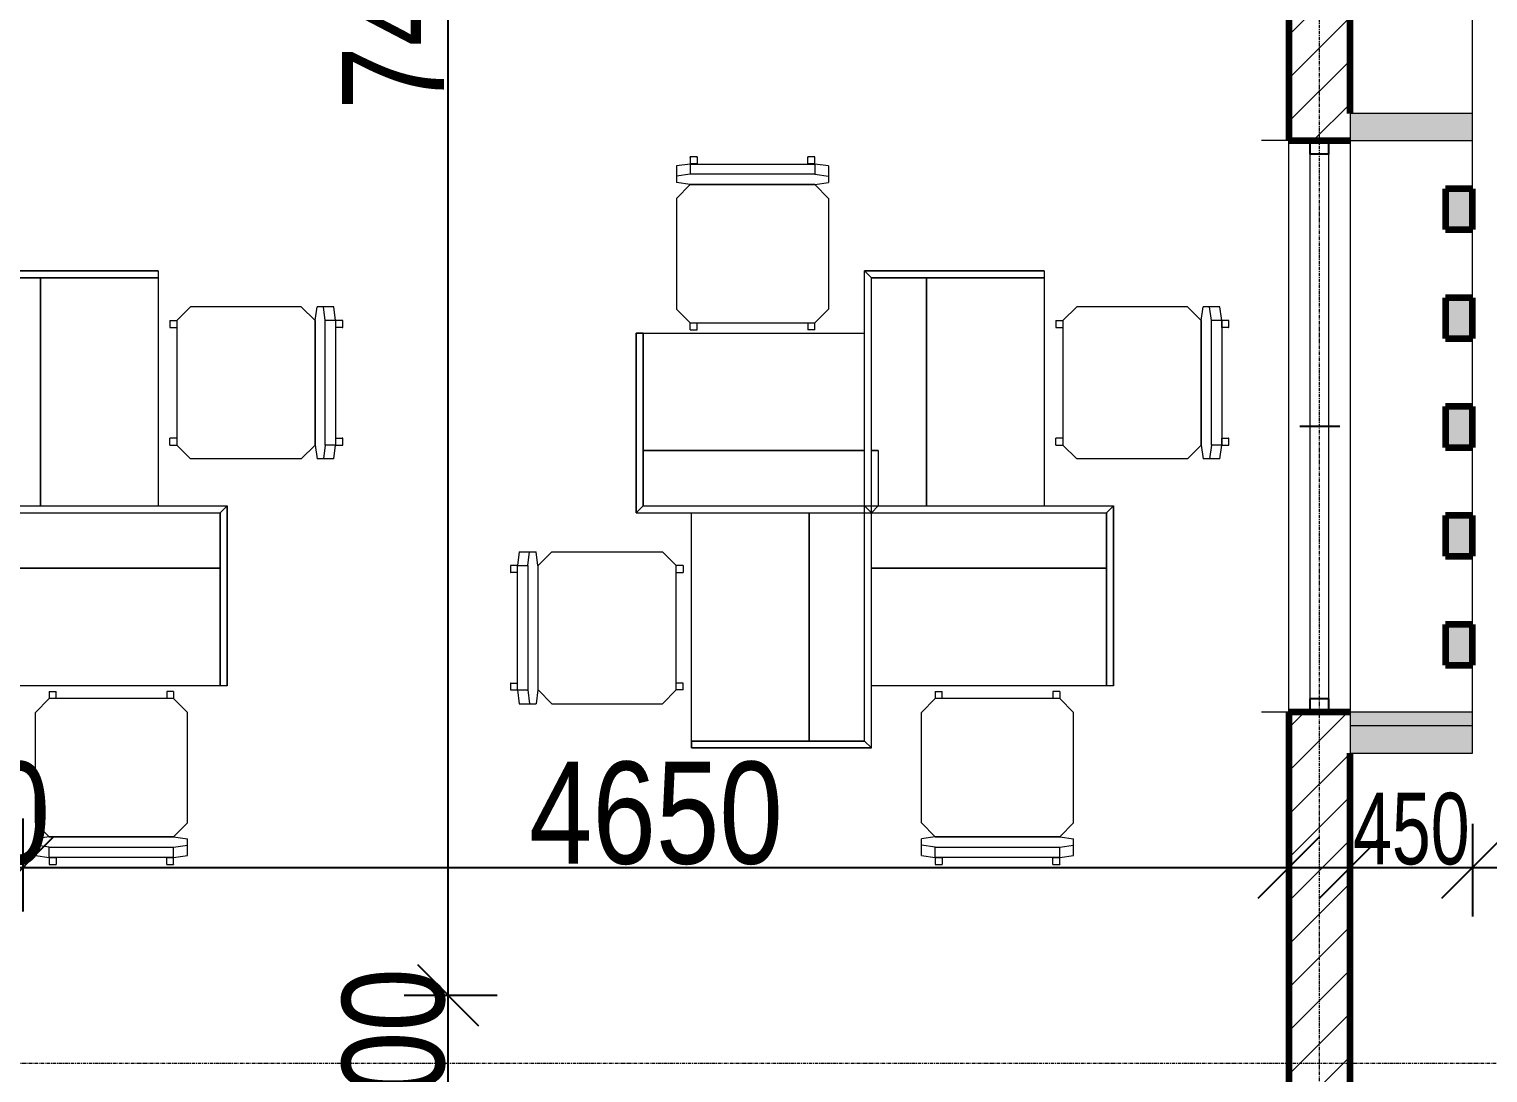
# Model space of a CAD drawing. Header units: millimetres. Extents: x -35190 to 411743, y -233114 to 23872.
# Drawn here: x 176707 to 182065, y 3127 to 6961 of the extents above; entities that cross this region are included whole.
import ezdxf

# ---------------------------------------------------------------- set-up
doc = ezdxf.new("R2010")
doc.units = ezdxf.units.MM
doc.linetypes.add('Grid Line', pattern=[22.225, 12.7, -3.175, 3.175, -3.175])
for name, color, linetype, lineweight in [('A-ANNO-DIMS', 211, 'Continuous', 9), ('A-DETL-GENF', 92, 'Continuous', 18), ('A-DETL-THIN', 151, 'Continuous', 18), ('A-GLAZ', 151, 'Continuous', 18), ('A-WALL', 113, 'Continuous', 18), ('A-WALL-PATT', 111, 'Continuous', 18), ('G-IMPT', 8, 'Continuous', 18), ('I-FURN', 30, 'Continuous', 18), ('S-GRID', 1, 'Continuous', 9)]:
    doc.layers.add(name, color=color, linetype=linetype, lineweight=lineweight)
doc.styles.add('Arial_3', font='arial.ttf', dxfattribs={"width": 0.8, "height": 375})
doc.styles.add('Arial_8', font='arial.ttf', dxfattribs={"width": 0.7, "height": 262.5})
doc.dimstyles.new('main_4_5mm_2', dxfattribs={"dimscale": 304.8, "dimtxt": 382.597275, "dimasz": 0.738189, "dimexe": 0.590551, "dimexo": 0.0625, "dimgap": 0.024606, "dimtad": 1, "dimdec": 0, "dimzin": 0, "dimdsep": 46, "dimtxsty": 'Arial_3', "dimblk1": 'OBLIQUE', "dimblk2": 'OBLIQUE', "dimsah": 1, "dimcen": 0.09, "dimdle": 0.590551, "dimazin": 0, "dimtfac": 1, "dimtdec": 4, "dimtix": 1, "dimtmove": 0, "dimatfit": 3, "dimfxl": 0.590551, "dimfxlon": 1, "dimtvp": 1, "dimtolj": 1, "dimtzin": 0, "dimarcsym": 2})
doc.dimstyles.new('small_3_0mm', dxfattribs={"dimscale": 304.8, "dimtxt": 191.298637, "dimasz": 0.738189, "dimexe": 0.590551, "dimexo": 0.0625, "dimgap": 0.024606, "dimtad": 1, "dimdec": 0, "dimzin": 0, "dimdsep": 46, "dimtxsty": 'Arial_8', "dimblk1": 'OBLIQUE', "dimblk2": 'OBLIQUE', "dimsah": 1, "dimcen": 0.09, "dimdle": 0.590551, "dimazin": 0, "dimtfac": 1, "dimtdec": 4, "dimtix": 1, "dimtmove": 0, "dimatfit": 3, "dimfxl": 0.590551, "dimfxlon": 1, "dimtvp": 1, "dimtolj": 1, "dimtzin": 0, "dimarcsym": 2})

# ---------------------------------------------------------------- blocks, each defined once
blk = doc.blocks.new('Sliding - 2L - SL2_1 X 1_8-V1-FIRST FLOOR')
at = {"layer": 'A-GLAZ'}
for p, q in [((-723.8, 112.5), (-723.8, 212.5)), ((1376.2, 112.5), (1376.2, 212.5)), ((1326.2, 35), (-673.8, 35)), ((-673.8, -35), (1326.2, -35))]:
    blk.add_line(p, q, dxfattribs=at)
at = {"layer": 'A-GLAZ', "lineweight": 25}
for p, q in [((326.2, -75), (326.2, 72.5)), ((-673.8, 35), (-723.8, 35)), ((-673.8, -35), (-673.8, 35)), ((1376.2, 35), (1326.2, 35)), ((1326.2, -35), (1326.2, 35)), ((-723.8, -35), (-673.8, -35)), ((1326.2, -35), (1376.2, -35))]:
    blk.add_line(p, q, dxfattribs=at)
blk = doc.blocks.new('School04 - 12ZCVC04_dwg-579975-FIRST FLOOR')
at = {"layer": 'G-IMPT', "lineweight": 9}
for p, q in [((228.6, 1498.6), (228.6, 1473.2)), ((228.6, 1498.6), (889, 1498.6)), ((889, 1498.6), (228.6, 1498.6)), ((228.6, 1498.6), (228.6, 1473.2)), ((228.6, 1473.2), (863.6, 1473.2)), ((228.6, 1473.2), (228.6, 635)), ((863.6, 1473.2), (228.6, 1473.2)), ((228.6, 1473.2), (228.6, 635)), ((660.4, 635), (660.4, 1473.2)), ((660.4, 1473.2), (660.4, 635)), ((889, 1498.6), (863.6, 1473.2)), ((863.6, 1473.2), (889, 1498.6)), ((863.6, 609.6), (863.6, 1473.2)), ((863.6, 609.6), (863.6, 1473.2)), ((889, 635), (889, 1498.6)), ((889, 635), (889, 1498.6)), ((1701.8, 1270), (889, 1270)), ((1701.8, 1270), (889, 1270)), ((1701.8, 1270), (1727.2, 1270)), ((1701.8, 1270), (1701.8, 635)), ((1701.8, 635), (1701.8, 1270)), ((1727.2, 1270), (1701.8, 1270)), ((1727.2, 1270), (1727.2, 609.6)), ((1727.2, 609.6), (1727.2, 1270)), ((838.2, 838.2), (863.6, 838.2)), ((863.6, 838.2), (838.2, 838.2)), ((838.2, 838.2), (838.2, 635)), ((889, 838.2), (1701.8, 838.2)), ((1701.8, 838.2), (889, 838.2)), ((838.2, 635), (-25.4, 635)), ((-25.4, -25.4), (-25.4, 635)), ((838.2, 635), (-25.4, 635)), ((-25.4, 635), (0, 609.6)), ((0, 609.6), (-25.4, 635)), ((-25.4, 635), (-25.4, -25.4)), ((863.6, 609.6), (0, 609.6)), ((0, -25.4), (0, 609.6)), ((863.6, 609.6), (0, 609.6)), ((0, 609.6), (0, -25.4)), ((1701.8, 635), (838.2, 635)), ((1701.8, 635), (838.2, 635)), ((863.6, 609.6), (838.2, 635)), ((863.6, 609.6), (889, 635)), ((1727.2, 609.6), (863.6, 609.6)), ((863.6, -254), (863.6, 609.6)), ((1727.2, 609.6), (863.6, 609.6)), ((863.6, -254), (863.6, 609.6)), ((889, -228.6), (889, 635)), ((889, -228.6), (889, 635)), ((1092.2, 609.6), (1092.2, -228.6)), ((1092.2, -228.6), (1092.2, 609.6)), ((1524, -228.6), (1524, 609.6)), ((1524, -228.6), (1524, 609.6)), ((1727.2, 609.6), (1701.8, 635)), ((1701.8, 635), (1727.2, 609.6)), ((863.6, 406.4), (0, 406.4)), ((0, 406.4), (863.6, 406.4)), ((-25.4, -25.4), (0, -25.4)), ((-25.4, -25.4), (0, -25.4)), ((0, -25.4), (863.6, -25.4)), ((0, -25.4), (863.6, -25.4)), ((863.6, -254), (889, -228.6)), ((889, -228.6), (863.6, -254)), ((1524, -254), (863.6, -254)), ((863.6, -254), (1524, -254)), ((1524, -228.6), (889, -228.6)), ((889, -228.6), (1524, -228.6)), ((1524, -228.6), (1524, -254)), ((1524, -254), (1524, -228.6))]:
    blk.add_line(p, q, dxfattribs=at)
blk = doc.blocks.new('School04 - School04-586054-FIRST FLOOR')
at = {"extrusion": (0, 0, -1), "zscale": -1, "rotation": 180}
blk.add_blockref('School04 - 12ZCVC04_dwg-579975-FIRST FLOOR', (0, 0), dxfattribs=at)
blk = doc.blocks.new('Armless_Chair_987 - 12ZSTG19_dwg-581259-FIRST FLOOR')
at = {"layer": 'G-IMPT', "lineweight": 9}
for p, q in [((-583.6, 228.6), (-576.8, 279.4)), ((-576.8, 279.4), (-575.2, 279.4)), ((-576.8, 279.4), (-539, 279.4)), ((-545.8, 228.6), (-539, 279.4)), ((-539, 279.4), (-515.2, 279.4)), ((-508.3, 228.6), (-515.2, 279.4)), ((-457.2, 279.4), (-508, 228.6)), ((-457.2, 279.4), (-50.8, 279.4)), ((-50.8, 279.4), (0, 228.6)), ((-608, 228.6), (-609.6, 228.6)), ((-609.6, 203.2), (-609.6, 228.6)), ((-609.6, 228.6), (-584.2, 228.6)), ((-584.2, 203.2), (-584.2, 228.6)), ((-583.6, 228.6), (-583.6, -228.6)), ((-583.6, 228.6), (-545.8, 228.6)), ((-545.8, -228.6), (-545.8, 228.6)), ((-508.3, -228.6), (-508.3, 228.6)), ((-508, 228.6), (-508, -228.6)), ((25.4, 228.6), (0, 228.6)), ((0, 228.6), (0, -228.6)), ((25.4, 228.6), (25.4, 203.2)), ((-608, 203.2), (-609.6, 203.2)), ((-609.6, 203.2), (-584.2, 203.2)), ((25.4, 203.2), (0, 203.2)), ((-609.6, -228.6), (-609.6, -203.2)), ((-584.2, -203.2), (-609.6, -203.2)), ((-609.6, -203.2), (-608, -203.2)), ((-584.2, -228.6), (-584.2, -203.2)), ((0, -203.2), (25.4, -203.2)), ((25.4, -228.6), (25.4, -203.2)), ((-608, -228.6), (-609.6, -228.6)), ((-584.2, -228.6), (-609.6, -228.6)), ((-576.8, -279.4), (-583.6, -228.6)), ((-583.6, -228.6), (-545.8, -228.6)), ((-545.8, -228.6), (-539, -279.4)), ((-508.3, -228.6), (-515.2, -279.4)), ((-508, -228.6), (-457.2, -279.4)), ((0, -228.6), (-50.8, -279.4)), ((25.4, -228.6), (0, -228.6)), ((-576.8, -279.4), (-575.2, -279.4)), ((-576.8, -279.4), (-539, -279.4)), ((-539, -279.4), (-515.2, -279.4)), ((-457.2, -279.4), (-50.8, -279.4))]:
    blk.add_line(p, q, dxfattribs=at)
blk = doc.blocks.new('Armless_Chair_987 - Armless_Chair_987-581879-FIRST FLOOR')
at = {"extrusion": (0, 0, -1), "zscale": -1, "rotation": 180}
blk.add_blockref('Armless_Chair_987 - 12ZSTG19_dwg-581259-FIRST FLOOR', (0, 0), dxfattribs=at)
blk = doc.blocks.new('_Oblique')
at = {"color": 0, "linetype": 'ByBlock', "lineweight": -2}
blk.add_line((-0.5, -0.5), (0.5, 0.5), dxfattribs=at)
blk = doc.blocks.new('*D4142')
at = {"layer": 'A-ANNO-DIMS', "color": 0, "lineweight": -2, "transparency": 16777216}
for p, q in [((176184.4, 3719.8), (176184.4, 4060.7)), ((176684.4, 3719.8), (176684.4, 4060.7)), ((176184.4, 3880.7), (175959.4, 3880.7)), ((176184.4, 3880.7), (176684.4, 3880.7)), ((176684.4, 3880.7), (176909.4, 3880.7))]:
    blk.add_line(p, q, dxfattribs=at)
at = {"layer": 'Defpoints', "color": 0, "transparency": 16777216}
for p in [(176684.4, 3880.7), (176184.4, 3700.7), (176684.4, 3700.7)]:
    blk.add_point(p, dxfattribs=at)
at = {"layer": 'A-ANNO-DIMS', "color": 0, "lineweight": -2, "transparency": 16777216, "xscale": 224.9999999999999, "yscale": 224.9999999999999, "zscale": 224.9999999999999}
blk.add_blockref('_Oblique', (176184.4, 3880.7), dxfattribs=at)
at = {"layer": 'A-ANNO-DIMS', "color": 0, "lineweight": -2, "transparency": 16777216, "xscale": 224.9999999999999, "yscale": 224.9999999999999, "zscale": 224.9999999999999, "rotation": 180}
blk.add_blockref('_Oblique', (176684.4, 3880.7), dxfattribs=at)
at = {"layer": 'A-ANNO-DIMS', "color": 0, "transparency": 16777216, "insert": (176434.4, 4079.7), "char_height": 375, "width": 826.41, "attachment_point": 5, "style": 'Arial_3'}
blk.add_mtext('\\A1;500', dxfattribs=at)
blk = doc.blocks.new('*D4143')
at = {"layer": 'A-ANNO-DIMS', "color": 0, "lineweight": -2, "transparency": 16777216}
for p, q in [((176684.4, 3719.8), (176684.4, 4060.7)), ((181334.4, 4041.7), (181334.4, 3700.7)), ((176504.4, 3880.7), (181514.4, 3880.7))]:
    blk.add_line(p, q, dxfattribs=at)
at = {"layer": 'Defpoints', "color": 0, "transparency": 16777216}
for p in [(181334.4, 4060.7), (181334.4, 3880.7), (176684.4, 3700.7)]:
    blk.add_point(p, dxfattribs=at)
at = {"layer": 'A-ANNO-DIMS', "color": 0, "lineweight": -2, "transparency": 16777216, "xscale": 224.9999999999999, "yscale": 224.9999999999999, "zscale": 224.9999999999999, "rotation": 180}
blk.add_blockref('_Oblique', (176684.4, 3880.7), dxfattribs=at)
at = {"layer": 'A-ANNO-DIMS', "color": 0, "lineweight": -2, "transparency": 16777216, "xscale": 224.9999999999999, "yscale": 224.9999999999999, "zscale": 224.9999999999999}
blk.add_blockref('_Oblique', (181334.4, 3880.7), dxfattribs=at)
at = {"layer": 'A-ANNO-DIMS', "color": 0, "transparency": 16777216, "insert": (179009.4, 4079.7), "char_height": 375, "width": 1101.88, "attachment_point": 5, "style": 'Arial_3'}
blk.add_mtext('\\A1;4650', dxfattribs=at)
blk = doc.blocks.new('*D4146')
at = {"layer": 'A-ANNO-DIMS', "color": 0, "lineweight": -2, "transparency": 16777216}
for p, q in [((178245.7, 3411.8), (178245.7, 3636.8)), ((178084.7, 3411.8), (178425.7, 3411.8)), ((178245.7, 2911.8), (178245.7, 3411.8)), ((178084.7, 2911.8), (178425.7, 2911.8)), ((178245.7, 2911.8), (178245.7, 2686.8))]:
    blk.add_line(p, q, dxfattribs=at)
at = {"layer": 'Defpoints', "color": 0, "transparency": 16777216}
for p in [(178065.7, 3411.8), (178245.7, 3411.8), (178065.7, 2911.8)]:
    blk.add_point(p, dxfattribs=at)
at = {"layer": 'A-ANNO-DIMS', "color": 0, "lineweight": -2, "transparency": 16777216, "xscale": 224.9999999999999, "yscale": 224.9999999999999, "zscale": 224.9999999999999}
for p, rotation in [((178245.7, 3411.8), 270), ((178245.7, 2911.8), 90)]:
    blk.add_blockref('_Oblique', p, dxfattribs=dict(at, rotation=rotation))
at = {"layer": 'A-ANNO-DIMS', "color": 0, "transparency": 16777216, "insert": (178046.7, 3161.8), "char_height": 375, "width": 826.41, "attachment_point": 5, "rotation": 90, "style": 'Arial_3'}
blk.add_mtext('\\A1;500', dxfattribs=at)
blk = doc.blocks.new('*D4147')
at = {"layer": 'A-ANNO-DIMS', "color": 0, "lineweight": -2, "transparency": 16777216}
for p, q in [((178245.7, 3231.8), (178245.7, 11029.3)), ((178084.7, 10849.3), (178425.7, 10849.3)), ((178084.7, 3411.8), (178425.7, 3411.8))]:
    blk.add_line(p, q, dxfattribs=at)
at = {"layer": 'Defpoints', "color": 0, "transparency": 16777216}
for p in [(178065.7, 10849.3), (178245.7, 10849.3), (178065.7, 3411.8)]:
    blk.add_point(p, dxfattribs=at)
at = {"layer": 'A-ANNO-DIMS', "color": 0, "lineweight": -2, "transparency": 16777216, "xscale": 224.9999999999999, "yscale": 224.9999999999999, "zscale": 224.9999999999999}
for p, rotation in [((178245.7, 10849.3), 90), ((178245.7, 3411.8), 270)]:
    blk.add_blockref('_Oblique', p, dxfattribs=dict(at, rotation=rotation))
at = {"layer": 'A-ANNO-DIMS', "color": 0, "transparency": 16777216, "insert": (178046.6, 7130.5), "char_height": 375, "width": 1101.88, "attachment_point": 5, "rotation": 90, "style": 'Arial_3'}
blk.add_mtext('\\A1;7438', dxfattribs=at)
blk = doc.blocks.new('*D4180')
at = {"layer": 'A-ANNO-DIMS', "color": 0, "lineweight": -2, "transparency": 16777216}
for p, q in [((181559.4, 4041.7), (181559.4, 3700.7)), ((182009.4, 4041.7), (182009.4, 3700.7)), ((181379.4, 3880.7), (182189.4, 3880.7))]:
    blk.add_line(p, q, dxfattribs=at)
at = {"layer": 'Defpoints', "color": 0, "transparency": 16777216}
for p in [(181559.4, 4060.7), (182009.4, 4060.7), (182009.4, 3880.7)]:
    blk.add_point(p, dxfattribs=at)
at = {"layer": 'A-ANNO-DIMS', "color": 0, "lineweight": -2, "transparency": 16777216, "xscale": 224.9999999999999, "yscale": 224.9999999999999, "zscale": 224.9999999999999, "rotation": 180}
blk.add_blockref('_Oblique', (181559.4, 3880.7), dxfattribs=at)
at = {"layer": 'A-ANNO-DIMS', "color": 0, "lineweight": -2, "transparency": 16777216, "xscale": 224.9999999999999, "yscale": 224.9999999999999, "zscale": 224.9999999999999}
blk.add_blockref('_Oblique', (182009.4, 3880.7), dxfattribs=at)
at = {"layer": 'A-ANNO-DIMS', "color": 0, "transparency": 16777216, "insert": (181784.4, 4022.3), "char_height": 262.5, "width": 360.23, "attachment_point": 5, "style": 'Arial_8'}
blk.add_mtext('\\A1;450', dxfattribs=at)

msp = doc.modelspace()

# ---------------------------------------------------------------- hatches: boundary and pattern name
at = {"layer": 'A-DETL-GENF'}
h = msp.add_hatch(color=1, dxfattribs=at)
h.paths.add_polyline_path([(129284.4, -12125.7), (129284.4, -11900.7), (128384.4, -11900.7), (128384.4, -12125.7)])
h.paths.add_polyline_path([(182459.4, -12125.7), (182459.4, -11900.7), (181559.4, -11900.7), (181559.4, -12125.7), (182138.2, -12125.7)])
h.paths.add_polyline_path([(129609.4, -3475.7), (130809.4, -3475.7), (130809.4, -3250.7), (129609.4, -3250.7), (129609.4, -3448.4)])
h.paths.add_polyline_path([(180034.2, -3475.7), (181234.2, -3475.7), (181234.2, -3250.7), (180034.2, -3250.7), (180034.2, -3293)])
h.paths.add_polyline_path([(129284.4, 4202.3), (129284.4, 4352.3), (128834.4, 4352.3), (128834.4, 4202.3)])
h.paths.add_polyline_path([(181559.4, 4301.3), (182009.4, 4301.3), (182009.4, 4451.3), (181559.4, 4451.3)])
h.paths.add_polyline_path([(128834.4, 6451.3), (129284.4, 6451.3), (129284.4, 6551.3), (128834.4, 6551.3), (128834.4, 6452.3)])
h.paths.add_polyline_path([(181559.4, 6551.3), (182009.4, 6551.3), (182009.4, 6651.3), (181559.4, 6651.3)])
h.paths.add_polyline_path([(128834.4, 7170.3), (129284.4, 7170.3), (129284.4, 7270.3), (128834.4, 7270.3)])
h.paths.add_polyline_path([(182009.4, 7270.3), (182009.4, 7370.3), (181559.4, 7370.3), (181559.4, 7270.3)])
h.paths.add_polyline_path([(129284.4, 9372.3), (129284.4, 9522.3), (128834.4, 9522.3), (128834.4, 9372.3)])
h.paths.add_polyline_path([(181559.4, 9470.3), (182009.4, 9470.3), (182009.4, 9620.3), (181559.4, 9620.3)])
h.paths.add_polyline_path([(129829.4, 11074.3), (129829.4, 11524.3), (129679.4, 11524.3), (129679.4, 11074.3)])
h.paths.add_polyline_path([(132029.4, 11074.3), (132029.4, 11524.3), (131929.4, 11524.3), (131929.4, 11074.3)])
h.paths.add_polyline_path([(132359.4, 11074.3), (132359.4, 11524.3), (132259.4, 11524.3), (132259.4, 11074.3)])
h.paths.add_polyline_path([(134159.4, 11074.3), (134309.4, 11074.3), (134309.4, 11524.3), (134159.4, 11524.3), (134159.4, 11420.5)])
h.paths.add_polyline_path([(181089.4, 11074.3), (181239.4, 11074.3), (181239.4, 11524.3), (181089.4, 11524.3)])
h.paths.add_polyline_path([(176564.4, 11074.3), (176714.4, 11074.3), (176714.4, 11524.3), (176564.4, 11524.3)])
at = {"layer": 'A-WALL-PATT'}
h = msp.add_hatch(dxfattribs=at)
h.set_pattern_fill('FP_1', color=256, style=0, pattern_type=2)
h.set_pattern_definition([(45, (140110.45, -3260.38), (-79.5495, 79.5495), [])])
h.paths.add_polyline_path([(181559.4, -3475.7), (181559.4, -3250.7), (181334.4, -3250.7), (181334.4, -3475.7)])
h.paths.add_polyline_path([(181559.4, -2350.7), (181559.4, -1748.7), (181334.4, -1748.7), (181334.4, -2350.7)])
h.paths.add_polyline_path([(181334.4, -248.7), (181559.4, -248.7), (181559.4, 651.3), (181334.4, 651.3), (181334.4, -218.2)])
h.paths.add_polyline_path([(181559.4, 2751.3), (181559.4, 4451.3), (181334.4, 4451.3), (181334.4, 2751.3)])
h.paths.add_polyline_path([(181559.4, 6551.3), (181559.4, 7370.3), (181334.4, 7370.3), (181334.4, 6551.3)])
h.paths.add_polyline_path([(181334.4, 9470.3), (181559.4, 9470.3), (181559.4, 11074.3), (181334.4, 11074.3), (181334.4, 9620.3)])
for points in [[(182009.4, 6224.3), (182009.4, 6374.3), (181909.4, 6374.3), (181909.4, 6224.3)], [(182009.4, 5824.3), (182009.4, 5974.3), (181909.4, 5974.3), (181909.4, 5824.3)], [(182009.4, 5424.3), (182009.4, 5574.3), (181909.4, 5574.3), (181909.4, 5424.3)], [(182009.4, 5024.3), (182009.4, 5174.3), (181909.4, 5174.3), (181909.4, 5024.3)], [(181909.4, 4624.3), (182009.4, 4624.3), (182009.4, 4774.3), (181909.4, 4774.3), (181909.4, 4769.8)]]:
    msp.add_hatch(color=1, dxfattribs=at).paths.add_polyline_path(points)

# ---------------------------------------------------------------- linework, layer by layer
at = {"layer": 'A-DETL-THIN', "color": 1}
for p, q in [((182009.4, 4301.3), (182009.4, 11524.3)), ((182009.4, 6651.3), (181559.4, 6651.3)), ((181559.4, 6651.3), (181559.4, 6551.3)), ((182009.4, 6651.3), (181609.4, 6651.3)), ((182009.4, 6551.3), (182009.4, 6651.3)), ((181559.4, 6551.3), (182009.4, 6551.3)), ((181559.4, 6551.3), (182009.4, 6551.3)), ((182009.4, 4451.3), (181559.4, 4451.3)), ((182009.4, 4401.3), (181559.4, 4401.3)), ((181559.4, 4401.3), (181559.4, 4301.3)), ((182009.4, 4301.3), (182009.4, 4401.3)), ((181559.4, 4301.3), (182009.4, 4301.3)), ((181559.4, 4301.3), (182009.4, 4301.3))]:
    msp.add_line(p, q, dxfattribs=at)
at = {"layer": 'A-DETL-THIN'}
for p, q in [((181559.4, 6651.3), (181559.4, 6551.3)), ((182009.4, 6651.3), (181559.4, 6651.3)), ((182009.4, 6551.3), (182009.4, 6651.3)), ((181559.4, 6551.3), (182009.4, 6551.3)), ((182009.4, 4451.3), (181559.4, 4451.3)), ((181559.4, 4451.3), (181559.4, 4301.3)), ((182009.4, 4301.3), (182009.4, 4451.3)), ((181559.4, 4301.3), (182009.4, 4301.3))]:
    msp.add_line(p, q, dxfattribs=at)
at = {"layer": 'A-WALL', "lineweight": 140}
for p, q in [((181334.4, 7370.3), (181334.4, 6551.3)), ((181559.4, 6651.3), (181559.4, 7270.3)), ((181334.4, 6551.3), (181559.4, 6551.3)), ((182009.4, 6374.3), (181909.4, 6374.3)), ((181909.4, 6374.3), (181909.4, 6224.3)), ((182009.4, 6224.3), (182009.4, 6374.3)), ((181909.4, 6224.3), (182009.4, 6224.3)), ((182009.4, 5974.3), (181909.4, 5974.3)), ((181909.4, 5974.3), (181909.4, 5824.3)), ((182009.4, 5824.3), (182009.4, 5974.3)), ((181909.4, 5824.3), (182009.4, 5824.3)), ((182009.4, 5574.3), (181909.4, 5574.3)), ((181909.4, 5574.3), (181909.4, 5424.3)), ((182009.4, 5424.3), (182009.4, 5574.3)), ((181909.4, 5424.3), (182009.4, 5424.3)), ((182009.4, 5174.3), (181909.4, 5174.3)), ((181909.4, 5174.3), (181909.4, 5024.3)), ((182009.4, 5024.3), (182009.4, 5174.3)), ((181909.4, 5024.3), (182009.4, 5024.3)), ((182009.4, 4774.3), (181909.4, 4774.3)), ((181909.4, 4774.3), (181909.4, 4624.3)), ((182009.4, 4624.3), (182009.4, 4774.3)), ((181909.4, 4624.3), (182009.4, 4624.3)), ((181334.4, 4451.3), (181334.4, 2751.3)), ((181559.4, 4451.3), (181334.4, 4451.3)), ((181559.4, 2751.3), (181559.4, 4301.3))]:
    msp.add_line(p, q, dxfattribs=at)
at = {"layer": 'A-WALL'}
for p, q in [((181334.4, 4451.3), (181334.4, 6551.3)), ((181559.4, 6551.3), (181559.4, 4451.3))]:
    msp.add_line(p, q, dxfattribs=at)
at = {"layer": 'S-GRID', "linetype": 'Grid Line'}
for p, q in [((181446.9, -26662), (181446.9, 15610.8)), ((124075.2, 3161.8), (187181.8, 3161.8))]:
    msp.add_line(p, q, dxfattribs=at)

# ---------------------------------------------------------------- block references
at = {"layer": 'A-GLAZ', "rotation": 89.99999999999997}
msp.add_blockref('Sliding - 2L - SL2_1 X 1_8-V1-FIRST FLOOR', (181446.9, 5175.1), dxfattribs=at)
at = {"layer": 'I-FURN'}
for name, p, rotation in [('Armless_Chair_987 - Armless_Chair_987-581879-FIRST FLOOR', (179364.4, 5881.8), 269.9999999999999), ('School04 - School04-586054-FIRST FLOOR', (177409.2, 4574.3), 180), ('School04 - School04-586054-FIRST FLOOR', (180664.4, 4574.3), 180), ('Armless_Chair_987 - Armless_Chair_987-581879-FIRST FLOOR', (177249.2, 5661.8), 180), ('Armless_Chair_987 - Armless_Chair_987-581879-FIRST FLOOR', (180504.4, 5661.8), 180), ('Armless_Chair_987 - Armless_Chair_987-581879-FIRST FLOOR', (177009.2, 4501.8), 89.99999999999982), ('Armless_Chair_987 - Armless_Chair_987-581879-FIRST FLOOR', (180264.4, 4501.8), 89.99999999999982)]:
    msp.add_blockref(name, p, dxfattribs=dict(at, rotation=rotation))
msp.add_blockref('Armless_Chair_987 - Armless_Chair_987-581879-FIRST FLOOR', (179084.4, 4761.8), dxfattribs=at)

# ---------------------------------------------------------------- dimensions: what is measured, and where the dimension line sits
at = {"layer": 'A-ANNO-DIMS'}
for base, p1, p2, override, picture, middle in [((178245.6802241, 10849.2981437), (178065.6802241, 3411.7981437), (178065.6802241, 10849.2981437), {"dimpost": '<>', "dimfxl": 7437.5}, '*D4147', (178046.5874547, 7130.5481437)), ((178245.7, 3411.8), (178065.7, 2911.8), (178065.7, 3411.8), {"dimpost": '<>', "dimfxl": 500}, '*D4146', (178046.7, 3161.8))]:
    dim = msp.add_linear_dim(base=base, p1=p1, p2=p2, angle=90, dimstyle='main_4_5mm_2', override=override, dxfattribs=at)
    dim.commit()
    dim.dimension.update_dxf_attribs({"geometry": picture, "text_midpoint": middle})
for base, p1, p2, dimstyle, override, picture, middle in [((176684.4, 3880.7), (176184.4, 3700.7), (176684.4, 3700.7), 'main_4_5mm_2', {"dimpost": '<>', "dimfxl": 500}, '*D4142', (176434.4, 4079.7)), ((181334.4, 3880.7), (176684.4, 3700.7), (181334.4, 4060.7), 'main_4_5mm_2', {"dimpost": '<>', "dimfxl": 4663.914665}, '*D4143', (179009.4, 4079.7)), ((182009.4, 3880.7), (181559.4, 4060.7), (182009.4, 4060.7), 'small_3_0mm', {"dimpost": '<>', "dimfxl": 450}, '*D4180', (181784.4, 4022.3))]:
    dim = msp.add_linear_dim(base=base, p1=p1, p2=p2, dimstyle=dimstyle, override=override, dxfattribs=at)
    dim.commit()
    dim.dimension.update_dxf_attribs({"geometry": picture, "text_midpoint": middle})

doc.saveas('drawing.dxf')
